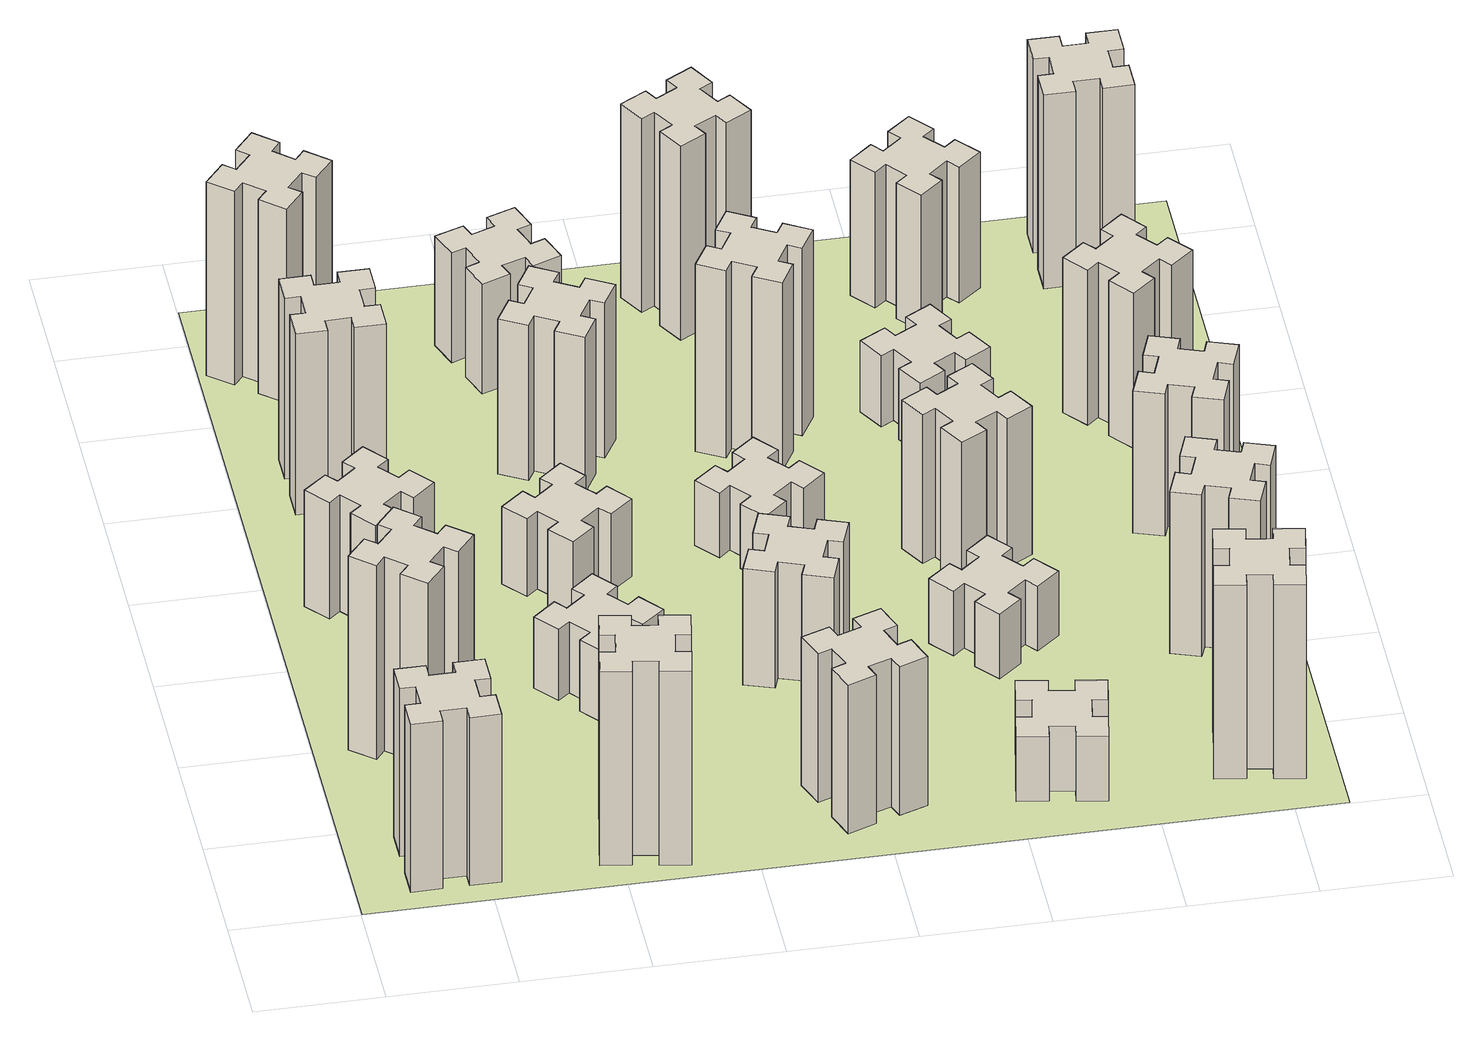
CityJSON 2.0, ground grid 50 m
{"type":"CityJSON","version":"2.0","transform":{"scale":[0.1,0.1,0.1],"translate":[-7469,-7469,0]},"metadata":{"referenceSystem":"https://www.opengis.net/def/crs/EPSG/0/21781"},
"CityObjects":{
"building1":{"type":"Building","attributes":{"class":"1000","function":"1000","usage":"1000","yearOfConstruction":2016,"roofType":"1000","measuredHeight":78,"storeysAboveGround":30,"storeysBelowGround":0},"geometry":[{"type":"Solid","lod":"1","boundaries":[[[[0,1,2,3,4,5,6,7,8,9,10,11,12,13,14,15,16,17,18,19]],[[17,16,20,21]],[[16,15,22,20]],[[15,14,23,22]],[[14,13,24,23]],[[13,12,25,24]],[[12,11,26,25]],[[11,10,27,26]],[[10,9,28,27]],[[9,8,29,28]],[[8,7,30,29]],[[7,6,31,30]],[[6,5,32,31]],[[5,4,33,32]],[[4,3,34,33]],[[3,2,35,34]],[[2,1,36,35]],[[1,0,37,36]],[[0,19,38,37]],[[19,18,39,38]],[[18,17,21,39]],[[24,25,26,27,28,29,30,31,32,33,34,35,36,37,38,39,21,20,22,23]]]]}]},
"building2":{"type":"Building","attributes":{"class":"1000","function":"1000","usage":"1000","yearOfConstruction":2016,"roofType":"1000","measuredHeight":90,"storeysAboveGround":30,"storeysBelowGround":0},"geometry":[{"type":"Solid","lod":"1","boundaries":[[[[40,41,42,43,44,45,46,47,48,49,50,51,52,53,54,55,56,57,58,59]],[[57,56,60,61]],[[56,55,62,60]],[[55,54,63,62]],[[54,53,64,63]],[[53,52,65,64]],[[52,51,66,65]],[[51,50,67,66]],[[50,49,68,67]],[[49,48,69,68]],[[48,47,70,69]],[[47,46,71,70]],[[46,45,72,71]],[[45,44,73,72]],[[44,43,74,73]],[[43,42,75,74]],[[42,41,76,75]],[[41,40,77,76]],[[40,59,78,77]],[[59,58,79,78]],[[58,57,61,79]],[[64,65,66,67,68,69,70,71,72,73,74,75,76,77,78,79,61,60,62,63]]]]}]},
"building3":{"type":"Building","attributes":{"class":"1000","function":"1000","usage":"1000","yearOfConstruction":2016,"roofType":"1000","measuredHeight":54,"storeysAboveGround":30,"storeysBelowGround":0},"geometry":[{"type":"Solid","lod":"1","boundaries":[[[[80,81,82,83,84,85,86,87,88,89,90,91,92,93,94,95,96,97,98,99]],[[97,96,100,101]],[[96,95,102,100]],[[95,94,103,102]],[[94,93,104,103]],[[93,92,105,104]],[[92,91,106,105]],[[91,90,107,106]],[[90,89,108,107]],[[89,88,109,108]],[[88,87,110,109]],[[87,86,111,110]],[[86,85,112,111]],[[85,84,113,112]],[[84,83,114,113]],[[83,82,115,114]],[[82,81,116,115]],[[81,80,117,116]],[[80,99,118,117]],[[99,98,119,118]],[[98,97,101,119]],[[104,105,106,107,108,109,110,111,112,113,114,115,116,117,118,119,101,100,102,103]]]]}]},
"building4":{"type":"Building","attributes":{"class":"1000","function":"1000","usage":"1000","yearOfConstruction":2016,"roofType":"1000","measuredHeight":84,"storeysAboveGround":30,"storeysBelowGround":0},"geometry":[{"type":"Solid","lod":"1","boundaries":[[[[120,121,122,123,124,125,126,127,128,129,130,131,132,133,134,135,136,137,138,139]],[[137,136,140,141]],[[136,135,142,140]],[[135,134,143,142]],[[134,133,144,143]],[[133,132,145,144]],[[132,131,146,145]],[[131,130,147,146]],[[130,129,148,147]],[[129,128,149,148]],[[128,127,150,149]],[[127,126,151,150]],[[126,125,152,151]],[[125,124,153,152]],[[124,123,154,153]],[[123,122,155,154]],[[122,121,156,155]],[[121,120,157,156]],[[120,139,158,157]],[[139,138,159,158]],[[138,137,141,159]],[[144,145,146,147,148,149,150,151,152,153,154,155,156,157,158,159,141,140,142,143]]]]}]},
"building5":{"type":"Building","attributes":{"class":"1000","function":"1000","usage":"1000","yearOfConstruction":2016,"roofType":"1000","measuredHeight":90,"storeysAboveGround":30,"storeysBelowGround":0},"geometry":[{"type":"Solid","lod":"1","boundaries":[[[[160,161,162,163,164,165,166,167,168,169,170,171,172,173,174,175,176,177,178,179]],[[177,176,180,181]],[[176,175,182,180]],[[175,174,183,182]],[[174,173,184,183]],[[173,172,185,184]],[[172,171,186,185]],[[171,170,187,186]],[[170,169,188,187]],[[169,168,189,188]],[[168,167,190,189]],[[167,166,191,190]],[[166,165,192,191]],[[165,164,193,192]],[[164,163,194,193]],[[163,162,195,194]],[[162,161,196,195]],[[161,160,197,196]],[[160,179,198,197]],[[179,178,199,198]],[[178,177,181,199]],[[184,185,186,187,188,189,190,191,192,193,194,195,196,197,198,199,181,180,182,183]]]]}]},
"building6":{"type":"Building","attributes":{"class":"1000","function":"1000","usage":"1000","yearOfConstruction":2016,"roofType":"1000","measuredHeight":90,"storeysAboveGround":30,"storeysBelowGround":0},"geometry":[{"type":"Solid","lod":"1","boundaries":[[[[200,201,202,203,204,205,206,207,208,209,210,211,212,213,214,215,216,217,218,219]],[[217,216,220,221]],[[216,215,222,220]],[[215,214,223,222]],[[214,213,224,223]],[[213,212,225,224]],[[212,211,226,225]],[[211,210,227,226]],[[210,209,228,227]],[[209,208,229,228]],[[208,207,230,229]],[[207,206,231,230]],[[206,205,232,231]],[[205,204,233,232]],[[204,203,234,233]],[[203,202,235,234]],[[202,201,236,235]],[[201,200,237,236]],[[200,219,238,237]],[[219,218,239,238]],[[218,217,221,239]],[[224,225,226,227,228,229,230,231,232,233,234,235,236,237,238,239,221,220,222,223]]]]}]},
"building7":{"type":"Building","attributes":{"class":"1000","function":"1000","usage":"1000","yearOfConstruction":2016,"roofType":"1000","measuredHeight":33,"storeysAboveGround":30,"storeysBelowGround":0},"geometry":[{"type":"Solid","lod":"1","boundaries":[[[[240,241,242,243,244,245,246,247,248,249,250,251,252,253,254,255,256,257,258,259]],[[257,256,260,261]],[[256,255,262,260]],[[255,254,263,262]],[[254,253,264,263]],[[253,252,265,264]],[[252,251,266,265]],[[251,250,267,266]],[[250,249,268,267]],[[249,248,269,268]],[[248,247,270,269]],[[247,246,271,270]],[[246,245,272,271]],[[245,244,273,272]],[[244,243,274,273]],[[243,242,275,274]],[[242,241,276,275]],[[241,240,277,276]],[[240,259,278,277]],[[259,258,279,278]],[[258,257,261,279]],[[264,265,266,267,268,269,270,271,272,273,274,275,276,277,278,279,261,260,262,263]]]]}]},
"building8":{"type":"Building","attributes":{"class":"1000","function":"1000","usage":"1000","yearOfConstruction":2016,"roofType":"1000","measuredHeight":36,"storeysAboveGround":30,"storeysBelowGround":0},"geometry":[{"type":"Solid","lod":"1","boundaries":[[[[280,281,282,283,284,285,286,287,288,289,290,291,292,293,294,295,296,297,298,299]],[[297,296,300,301]],[[296,295,302,300]],[[295,294,303,302]],[[294,293,304,303]],[[293,292,305,304]],[[292,291,306,305]],[[291,290,307,306]],[[290,289,308,307]],[[289,288,309,308]],[[288,287,310,309]],[[287,286,311,310]],[[286,285,312,311]],[[285,284,313,312]],[[284,283,314,313]],[[283,282,315,314]],[[282,281,316,315]],[[281,280,317,316]],[[280,299,318,317]],[[299,298,319,318]],[[298,297,301,319]],[[304,305,306,307,308,309,310,311,312,313,314,315,316,317,318,319,301,300,302,303]]]]}]},
"building9":{"type":"Building","attributes":{"class":"1000","function":"1000","usage":"1000","yearOfConstruction":2016,"roofType":"1000","measuredHeight":72,"storeysAboveGround":30,"storeysBelowGround":0},"geometry":[{"type":"Solid","lod":"1","boundaries":[[[[320,321,322,323,324,325,326,327,328,329,330,331,332,333,334,335,336,337,338,339]],[[337,336,340,341]],[[336,335,342,340]],[[335,334,343,342]],[[334,333,344,343]],[[333,332,345,344]],[[332,331,346,345]],[[331,330,347,346]],[[330,329,348,347]],[[329,328,349,348]],[[328,327,350,349]],[[327,326,351,350]],[[326,325,352,351]],[[325,324,353,352]],[[324,323,354,353]],[[323,322,355,354]],[[322,321,356,355]],[[321,320,357,356]],[[320,339,358,357]],[[339,338,359,358]],[[338,337,341,359]],[[344,345,346,347,348,349,350,351,352,353,354,355,356,357,358,359,341,340,342,343]]]]}]},
"building10":{"type":"Building","attributes":{"class":"1000","function":"1000","usage":"1000","yearOfConstruction":2016,"roofType":"1000","measuredHeight":69,"storeysAboveGround":30,"storeysBelowGround":0},"geometry":[{"type":"Solid","lod":"1","boundaries":[[[[360,361,362,363,364,365,366,367,368,369,370,371,372,373,374,375,376,377,378,379]],[[377,376,380,381]],[[376,375,382,380]],[[375,374,383,382]],[[374,373,384,383]],[[373,372,385,384]],[[372,371,386,385]],[[371,370,387,386]],[[370,369,388,387]],[[369,368,389,388]],[[368,367,390,389]],[[367,366,391,390]],[[366,365,392,391]],[[365,364,393,392]],[[364,363,394,393]],[[363,362,395,394]],[[362,361,396,395]],[[361,360,397,396]],[[360,379,398,397]],[[379,378,399,398]],[[378,377,381,399]],[[384,385,386,387,388,389,390,391,392,393,394,395,396,397,398,399,381,380,382,383]]]]}]},
"building11":{"type":"Building","attributes":{"class":"1000","function":"1000","usage":"1000","yearOfConstruction":2016,"roofType":"1000","measuredHeight":51,"storeysAboveGround":30,"storeysBelowGround":0},"geometry":[{"type":"Solid","lod":"1","boundaries":[[[[400,401,402,403,404,405,406,407,408,409,410,411,412,413,414,415,416,417,418,419]],[[417,416,420,421]],[[416,415,422,420]],[[415,414,423,422]],[[414,413,424,423]],[[413,412,425,424]],[[412,411,426,425]],[[411,410,427,426]],[[410,409,428,427]],[[409,408,429,428]],[[408,407,430,429]],[[407,406,431,430]],[[406,405,432,431]],[[405,404,433,432]],[[404,403,434,433]],[[403,402,435,434]],[[402,401,436,435]],[[401,400,437,436]],[[400,419,438,437]],[[419,418,439,438]],[[418,417,421,439]],[[424,425,426,427,428,429,430,431,432,433,434,435,436,437,438,439,421,420,422,423]]]]}]},
"building12":{"type":"Building","attributes":{"class":"1000","function":"1000","usage":"1000","yearOfConstruction":2016,"roofType":"1000","measuredHeight":54,"storeysAboveGround":30,"storeysBelowGround":0},"geometry":[{"type":"Solid","lod":"1","boundaries":[[[[440,441,442,443,444,445,446,447,448,449,450,451,452,453,454,455,456,457,458,459]],[[457,456,460,461]],[[456,455,462,460]],[[455,454,463,462]],[[454,453,464,463]],[[453,452,465,464]],[[452,451,466,465]],[[451,450,467,466]],[[450,449,468,467]],[[449,448,469,468]],[[448,447,470,469]],[[447,446,471,470]],[[446,445,472,471]],[[445,444,473,472]],[[444,443,474,473]],[[443,442,475,474]],[[442,441,476,475]],[[441,440,477,476]],[[440,459,478,477]],[[459,458,479,478]],[[458,457,461,479]],[[464,465,466,467,468,469,470,471,472,473,474,475,476,477,478,479,461,460,462,463]]]]}]},
"building13":{"type":"Building","attributes":{"class":"1000","function":"1000","usage":"1000","yearOfConstruction":2016,"roofType":"1000","measuredHeight":30,"storeysAboveGround":30,"storeysBelowGround":0},"geometry":[{"type":"Solid","lod":"1","boundaries":[[[[480,481,482,483,484,485,486,487,488,489,490,491,492,493,494,495,496,497,498,499]],[[497,496,500,501]],[[496,495,502,500]],[[495,494,503,502]],[[494,493,504,503]],[[493,492,505,504]],[[492,491,506,505]],[[491,490,507,506]],[[490,489,508,507]],[[489,488,509,508]],[[488,487,510,509]],[[487,486,511,510]],[[486,485,512,511]],[[485,484,513,512]],[[484,483,514,513]],[[483,482,515,514]],[[482,481,516,515]],[[481,480,517,516]],[[480,499,518,517]],[[499,498,519,518]],[[498,497,501,519]],[[504,505,506,507,508,509,510,511,512,513,514,515,516,517,518,519,501,500,502,503]]]]}]},
"building14":{"type":"Building","attributes":{"class":"1000","function":"1000","usage":"1000","yearOfConstruction":2016,"roofType":"1000","measuredHeight":87,"storeysAboveGround":30,"storeysBelowGround":0},"geometry":[{"type":"Solid","lod":"1","boundaries":[[[[520,521,522,523,524,525,526,527,528,529,530,531,532,533,534,535,536,537,538,539]],[[537,536,540,541]],[[536,535,542,540]],[[535,534,543,542]],[[534,533,544,543]],[[533,532,545,544]],[[532,531,546,545]],[[531,530,547,546]],[[530,529,548,547]],[[529,528,549,548]],[[528,527,550,549]],[[527,526,551,550]],[[526,525,552,551]],[[525,524,553,552]],[[524,523,554,553]],[[523,522,555,554]],[[522,521,556,555]],[[521,520,557,556]],[[520,539,558,557]],[[539,538,559,558]],[[538,537,541,559]],[[544,545,546,547,548,549,550,551,552,553,554,555,556,557,558,559,541,540,542,543]]]]}]},
"building15":{"type":"Building","attributes":{"class":"1000","function":"1000","usage":"1000","yearOfConstruction":2016,"roofType":"1000","measuredHeight":30,"storeysAboveGround":30,"storeysBelowGround":0},"geometry":[{"type":"Solid","lod":"1","boundaries":[[[[560,561,562,563,564,565,566,567,568,569,570,571,572,573,574,575,576,577,578,579]],[[577,576,580,581]],[[576,575,582,580]],[[575,574,583,582]],[[574,573,584,583]],[[573,572,585,584]],[[572,571,586,585]],[[571,570,587,586]],[[570,569,588,587]],[[569,568,589,588]],[[568,567,590,589]],[[567,566,591,590]],[[566,565,592,591]],[[565,564,593,592]],[[564,563,594,593]],[[563,562,595,594]],[[562,561,596,595]],[[561,560,597,596]],[[560,579,598,597]],[[579,578,599,598]],[[578,577,581,599]],[[584,585,586,587,588,589,590,591,592,593,594,595,596,597,598,599,581,580,582,583]]]]}]},
"building16":{"type":"Building","attributes":{"class":"1000","function":"1000","usage":"1000","yearOfConstruction":2016,"roofType":"1000","measuredHeight":90,"storeysAboveGround":30,"storeysBelowGround":0},"geometry":[{"type":"Solid","lod":"1","boundaries":[[[[600,601,602,603,604,605,606,607,608,609,610,611,612,613,614,615,616,617,618,619]],[[617,616,620,621]],[[616,615,622,620]],[[615,614,623,622]],[[614,613,624,623]],[[613,612,625,624]],[[612,611,626,625]],[[611,610,627,626]],[[610,609,628,627]],[[609,608,629,628]],[[608,607,630,629]],[[607,606,631,630]],[[606,605,632,631]],[[605,604,633,632]],[[604,603,634,633]],[[603,602,635,634]],[[602,601,636,635]],[[601,600,637,636]],[[600,619,638,637]],[[619,618,639,638]],[[618,617,621,639]],[[624,625,626,627,628,629,630,631,632,633,634,635,636,637,638,639,621,620,622,623]]]]}]},
"building17":{"type":"Building","attributes":{"class":"1000","function":"1000","usage":"1000","yearOfConstruction":2016,"roofType":"1000","measuredHeight":30,"storeysAboveGround":30,"storeysBelowGround":0},"geometry":[{"type":"Solid","lod":"1","boundaries":[[[[640,641,642,643,644,645,646,647,648,649,650,651,652,653,654,655,656,657,658,659]],[[657,656,660,661]],[[656,655,662,660]],[[655,654,663,662]],[[654,653,664,663]],[[653,652,665,664]],[[652,651,666,665]],[[651,650,667,666]],[[650,649,668,667]],[[649,648,669,668]],[[648,647,670,669]],[[647,646,671,670]],[[646,645,672,671]],[[645,644,673,672]],[[644,643,674,673]],[[643,642,675,674]],[[642,641,676,675]],[[641,640,677,676]],[[640,659,678,677]],[[659,658,679,678]],[[658,657,661,679]],[[664,665,666,667,668,669,670,671,672,673,674,675,676,677,678,679,661,660,662,663]]]]}]},
"building18":{"type":"Building","attributes":{"class":"1000","function":"1000","usage":"1000","yearOfConstruction":2016,"roofType":"1000","measuredHeight":69,"storeysAboveGround":30,"storeysBelowGround":0},"geometry":[{"type":"Solid","lod":"1","boundaries":[[[[680,681,682,683,684,685,686,687,688,689,690,691,692,693,694,695,696,697,698,699]],[[697,696,700,701]],[[696,695,702,700]],[[695,694,703,702]],[[694,693,704,703]],[[693,692,705,704]],[[692,691,706,705]],[[691,690,707,706]],[[690,689,708,707]],[[689,688,709,708]],[[688,687,710,709]],[[687,686,711,710]],[[686,685,712,711]],[[685,684,713,712]],[[684,683,714,713]],[[683,682,715,714]],[[682,681,716,715]],[[681,680,717,716]],[[680,699,718,717]],[[699,698,719,718]],[[698,697,701,719]],[[704,705,706,707,708,709,710,711,712,713,714,715,716,717,718,719,701,700,702,703]]]]}]},
"building19":{"type":"Building","attributes":{"class":"1000","function":"1000","usage":"1000","yearOfConstruction":2016,"roofType":"1000","measuredHeight":33,"storeysAboveGround":30,"storeysBelowGround":0},"geometry":[{"type":"Solid","lod":"1","boundaries":[[[[720,721,722,723,724,725,726,727,728,729,730,731,732,733,734,735,736,737,738,739]],[[737,736,740,741]],[[736,735,742,740]],[[735,734,743,742]],[[734,733,744,743]],[[733,732,745,744]],[[732,731,746,745]],[[731,730,747,746]],[[730,729,748,747]],[[729,728,749,748]],[[728,727,750,749]],[[727,726,751,750]],[[726,725,752,751]],[[725,724,753,752]],[[724,723,754,753]],[[723,722,755,754]],[[722,721,756,755]],[[721,720,757,756]],[[720,739,758,757]],[[739,738,759,758]],[[738,737,741,759]],[[744,745,746,747,748,749,750,751,752,753,754,755,756,757,758,759,741,740,742,743]]]]}]},
"building20":{"type":"Building","attributes":{"class":"1000","function":"1000","usage":"1000","yearOfConstruction":2016,"roofType":"1000","measuredHeight":90,"storeysAboveGround":30,"storeysBelowGround":0},"geometry":[{"type":"Solid","lod":"1","boundaries":[[[[760,761,762,763,764,765,766,767,768,769,770,771,772,773,774,775,776,777,778,779]],[[777,776,780,781]],[[776,775,782,780]],[[775,774,783,782]],[[774,773,784,783]],[[773,772,785,784]],[[772,771,786,785]],[[771,770,787,786]],[[770,769,788,787]],[[769,768,789,788]],[[768,767,790,789]],[[767,766,791,790]],[[766,765,792,791]],[[765,764,793,792]],[[764,763,794,793]],[[763,762,795,794]],[[762,761,796,795]],[[761,760,797,796]],[[760,779,798,797]],[[779,778,799,798]],[[778,777,781,799]],[[784,785,786,787,788,789,790,791,792,793,794,795,796,797,798,799,781,780,782,783]]]]}]},
"building21":{"type":"Building","attributes":{"class":"1000","function":"1000","usage":"1000","yearOfConstruction":2016,"roofType":"1000","measuredHeight":63,"storeysAboveGround":30,"storeysBelowGround":0},"geometry":[{"type":"Solid","lod":"1","boundaries":[[[[800,801,802,803,804,805,806,807,808,809,810,811,812,813,814,815,816,817,818,819]],[[817,816,820,821]],[[816,815,822,820]],[[815,814,823,822]],[[814,813,824,823]],[[813,812,825,824]],[[812,811,826,825]],[[811,810,827,826]],[[810,809,828,827]],[[809,808,829,828]],[[808,807,830,829]],[[807,806,831,830]],[[806,805,832,831]],[[805,804,833,832]],[[804,803,834,833]],[[803,802,835,834]],[[802,801,836,835]],[[801,800,837,836]],[[800,819,838,837]],[[819,818,839,838]],[[818,817,821,839]],[[824,825,826,827,828,829,830,831,832,833,834,835,836,837,838,839,821,820,822,823]]]]}]},
"building22":{"type":"Building","attributes":{"class":"1000","function":"1000","usage":"1000","yearOfConstruction":2016,"roofType":"1000","measuredHeight":75,"storeysAboveGround":30,"storeysBelowGround":0},"geometry":[{"type":"Solid","lod":"1","boundaries":[[[[840,841,842,843,844,845,846,847,848,849,850,851,852,853,854,855,856,857,858,859]],[[857,856,860,861]],[[856,855,862,860]],[[855,854,863,862]],[[854,853,864,863]],[[853,852,865,864]],[[852,851,866,865]],[[851,850,867,866]],[[850,849,868,867]],[[849,848,869,868]],[[848,847,870,869]],[[847,846,871,870]],[[846,845,872,871]],[[845,844,873,872]],[[844,843,874,873]],[[843,842,875,874]],[[842,841,876,875]],[[841,840,877,876]],[[840,859,878,877]],[[859,858,879,878]],[[858,857,861,879]],[[864,865,866,867,868,869,870,871,872,873,874,875,876,877,878,879,861,860,862,863]]]]}]},
"building23":{"type":"Building","attributes":{"class":"1000","function":"1000","usage":"1000","yearOfConstruction":2016,"roofType":"1000","measuredHeight":66,"storeysAboveGround":30,"storeysBelowGround":0},"geometry":[{"type":"Solid","lod":"1","boundaries":[[[[880,881,882,883,884,885,886,887,888,889,890,891,892,893,894,895,896,897,898,899]],[[897,896,900,901]],[[896,895,902,900]],[[895,894,903,902]],[[894,893,904,903]],[[893,892,905,904]],[[892,891,906,905]],[[891,890,907,906]],[[890,889,908,907]],[[889,888,909,908]],[[888,887,910,909]],[[887,886,911,910]],[[886,885,912,911]],[[885,884,913,912]],[[884,883,914,913]],[[883,882,915,914]],[[882,881,916,915]],[[881,880,917,916]],[[880,899,918,917]],[[899,898,919,918]],[[898,897,901,919]],[[904,905,906,907,908,909,910,911,912,913,914,915,916,917,918,919,901,900,902,903]]]]}]},
"building24":{"type":"Building","attributes":{"class":"1000","function":"1000","usage":"1000","yearOfConstruction":2016,"roofType":"1000","measuredHeight":72,"storeysAboveGround":30,"storeysBelowGround":0},"geometry":[{"type":"Solid","lod":"1","boundaries":[[[[920,921,922,923,924,925,926,927,928,929,930,931,932,933,934,935,936,937,938,939]],[[937,936,940,941]],[[936,935,942,940]],[[935,934,943,942]],[[934,933,944,943]],[[933,932,945,944]],[[932,931,946,945]],[[931,930,947,946]],[[930,929,948,947]],[[929,928,949,948]],[[928,927,950,949]],[[927,926,951,950]],[[926,925,952,951]],[[925,924,953,952]],[[924,923,954,953]],[[923,922,955,954]],[[922,921,956,955]],[[921,920,957,956]],[[920,939,958,957]],[[939,938,959,958]],[[938,937,941,959]],[[944,945,946,947,948,949,950,951,952,953,954,955,956,957,958,959,941,940,942,943]]]]}]},
"building25":{"type":"Building","attributes":{"class":"1000","function":"1000","usage":"1000","yearOfConstruction":2016,"roofType":"1000","measuredHeight":90,"storeysAboveGround":30,"storeysBelowGround":0},"geometry":[{"type":"Solid","lod":"1","boundaries":[[[[960,961,962,963,964,965,966,967,968,969,970,971,972,973,974,975,976,977,978,979]],[[977,976,980,981]],[[976,975,982,980]],[[975,974,983,982]],[[974,973,984,983]],[[973,972,985,984]],[[972,971,986,985]],[[971,970,987,986]],[[970,969,988,987]],[[969,968,989,988]],[[968,967,990,989]],[[967,966,991,990]],[[966,965,992,991]],[[965,964,993,992]],[[964,963,994,993]],[[963,962,995,994]],[[962,961,996,995]],[[961,960,997,996]],[[960,979,998,997]],[[979,978,999,998]],[[978,977,981,999]],[[984,985,986,987,988,989,990,991,992,993,994,995,996,997,998,999,981,980,982,983]]]]}]},
"landuse1":{"type":"LandUse","attributes":{"name":"plot1","function":"1010"},"geometry":[{"type":"MultiSurface","lod":"1","boundaries":[[[1000,1001,1002,1003]]]}]}
},
"vertices":[
[265,325,0],[265,225,0],[205,225,0],[205,105,0],[325,105,0],[325,165,0],[425,165,0],[425,105,0],[545,105,0],[545,225,0],[485,225,0],[485,325,0],[545,325,0],[545,445,0],[425,445,0],[425,385,0],[325,385,0],[325,445,0],[205,445,0],[205,325,0],[325,385,780],[325,445,780],[425,385,780],[425,445,780],[545,445,780],[545,325,780],[485,325,780],[485,225,780],[545,225,780],[545,105,780],[425,105,780],[425,165,780],[325,165,780],[325,105,780],[205,105,780],[205,225,780],[265,225,780],[265,325,780],[205,325,780],[205,445,780],
[484,1067,0],[408,1132,0],[446,1178,0],[354,1255,0],[277,1163,0],[323,1124,0],[259,1048,0],[213,1086,0],[136,994,0],[228,917,0],[266,963,0],[343,899,0],[304,853,0],[396,776,0],[473,868,0],[427,906,0],[492,983,0],[538,944,0],[615,1036,0],[523,1113,0],[492,983,900],[538,944,900],[427,906,900],[473,868,900],[396,776,900],[304,853,900],[343,899,900],[266,963,900],[228,917,900],[136,994,900],[213,1086,900],[259,1048,900],[323,1124,900],[277,1163,900],[354,1255,900],[446,1178,900],[408,1132,900],[484,1067,900],[523,1113,900],[615,1036,900],
[408,1739,0],[484,1803,0],[523,1757,0],[615,1834,0],[538,1926,0],[492,1888,0],[427,1964,0],[473,2003,0],[396,2095,0],[304,2018,0],[343,1972,0],[266,1907,0],[228,1953,0],[136,1876,0],[213,1784,0],[259,1823,0],[323,1746,0],[277,1708,0],[354,1616,0],[446,1693,0],[323,1746,540],[277,1708,540],[259,1823,540],[213,1784,540],[136,1876,540],[228,1953,540],[266,1907,540],[343,1972,540],[304,2018,540],[396,2095,540],[473,2003,540],[427,1964,540],[492,1888,540],[538,1926,540],[615,1834,540],[523,1757,540],[484,1803,540],[408,1739,540],[446,1693,540],[354,1616,540],
[485,2545,0],[485,2645,0],[545,2645,0],[545,2765,0],[425,2765,0],[425,2705,0],[325,2705,0],[325,2765,0],[205,2765,0],[205,2645,0],[265,2645,0],[265,2545,0],[205,2545,0],[205,2425,0],[325,2425,0],[325,2485,0],[425,2485,0],[425,2425,0],[545,2425,0],[545,2545,0],[425,2485,840],[425,2425,840],[325,2485,840],[325,2425,840],[205,2425,840],[205,2545,840],[265,2545,840],[265,2645,840],[205,2645,840],[205,2765,840],[325,2765,840],[325,2705,840],[425,2705,840],[425,2765,840],[545,2765,840],[545,2645,840],[485,2645,840],[485,2545,840],[545,2545,840],[545,2425,840],
[1016,344,0],[998,245,0],[939,256,0],[918,137,0],[1037,117,0],[1047,176,0],[1145,158,0],[1135,99,0],[1253,78,0],[1274,197,0],[1215,207,0],[1232,305,0],[1291,295,0],[1312,413,0],[1194,434,0],[1184,375,0],[1085,392,0],[1096,451,0],[977,472,0],[957,354,0],[1085,392,900],[1096,451,900],[1184,375,900],[1194,434,900],[1312,413,900],[1291,295,900],[1232,305,900],[1215,207,900],[1274,197,900],[1253,78,900],[1135,99,900],[1145,158,900],[1047,176,900],[1037,117,900],[918,137,900],[939,256,900],[998,245,900],[1016,344,900],[957,354,900],[977,472,900],
[384,3387,0],[308,3452,0],[346,3498,0],[254,3575,0],[177,3483,0],[223,3444,0],[159,3368,0],[113,3406,0],[36,3314,0],[128,3237,0],[166,3283,0],[243,3219,0],[204,3173,0],[296,3096,0],[373,3188,0],[327,3226,0],[392,3303,0],[438,3264,0],[515,3356,0],[423,3433,0],[392,3303,900],[438,3264,900],[327,3226,900],[373,3188,900],[296,3096,900],[204,3173,900],[243,3219,900],[166,3283,900],[128,3237,900],[36,3314,900],[113,3406,900],[159,3368,900],[223,3444,900],[177,3483,900],[254,3575,900],[346,3498,900],[308,3452,900],[384,3387,900],[423,3433,900],[515,3356,900],
[1083,1332,0],[1006,1267,0],[968,1313,0],[876,1236,0],[953,1144,0],[999,1183,0],[1063,1106,0],[1017,1068,0],[1094,976,0],[1186,1053,0],[1148,1099,0],[1224,1163,0],[1263,1117,0],[1355,1194,0],[1278,1286,0],[1232,1248,0],[1167,1324,0],[1213,1363,0],[1136,1455,0],[1044,1378,0],[1167,1324,330],[1213,1363,330],[1232,1248,330],[1278,1286,330],[1355,1194,330],[1263,1117,330],[1224,1163,330],[1148,1099,330],[1186,1053,330],[1094,976,330],[1017,1068,330],[1063,1106,330],[999,1183,330],[953,1144,330],[876,1236,330],[968,1313,330],[1006,1267,330],[1083,1332,330],[1044,1378,330],[1136,1455,330],
[1083,1972,0],[1006,1907,0],[968,1953,0],[876,1876,0],[953,1784,0],[999,1823,0],[1063,1746,0],[1017,1708,0],[1094,1616,0],[1186,1693,0],[1148,1739,0],[1224,1803,0],[1263,1757,0],[1355,1834,0],[1278,1926,0],[1232,1888,0],[1167,1964,0],[1213,2003,0],[1136,2095,0],[1044,2018,0],[1167,1964,360],[1213,2003,360],[1232,1888,360],[1278,1926,360],[1355,1834,360],[1263,1757,360],[1224,1803,360],[1148,1739,360],[1186,1693,360],[1094,1616,360],[1017,1708,360],[1063,1746,360],[999,1823,360],[953,1784,360],[876,1876,360],[968,1953,360],[1006,1907,360],[1083,1972,360],[1044,2018,360],[1136,2095,360],
[1314,2666,0],[1227,2716,0],[1257,2768,0],[1153,2828,0],[1093,2724,0],[1145,2694,0],[1095,2607,0],[1043,2637,0],[983,2533,0],[1087,2473,0],[1117,2525,0],[1204,2475,0],[1174,2423,0],[1278,2363,0],[1338,2467,0],[1286,2497,0],[1336,2584,0],[1388,2554,0],[1448,2658,0],[1344,2718,0],[1336,2584,720],[1388,2554,720],[1286,2497,720],[1338,2467,720],[1278,2363,720],[1174,2423,720],[1204,2475,720],[1117,2525,720],[1087,2473,720],[983,2533,720],[1043,2637,720],[1095,2607,720],[1145,2694,720],[1093,2724,720],[1153,2828,720],[1257,2768,720],[1227,2716,720],[1314,2666,720],[1344,2718,720],[1448,2658,720],
[1835,385,0],[1869,291,0],[1813,270,0],[1854,157,0],[1967,199,0],[1946,255,0],[2040,289,0],[2060,233,0],[2173,274,0],[2132,387,0],[2076,366,0],[2042,460,0],[2098,480,0],[2057,593,0],[1944,552,0],[1965,496,0],[1871,462,0],[1850,518,0],[1737,477,0],[1779,364,0],[1871,462,690],[1850,518,690],[1965,496,690],[1944,552,690],[2057,593,690],[2098,480,690],[2042,460,690],[2076,366,690],[2132,387,690],[2173,274,690],[2060,233,690],[2040,289,690],[1946,255,690],[1967,199,690],[1854,157,690],[1813,270,690],[1869,291,690],[1835,385,690],[1779,364,690],[1737,477,690],
[1125,3356,0],[1031,3322,0],[1010,3378,0],[897,3337,0],[939,3224,0],[995,3245,0],[1029,3151,0],[973,3130,0],[1014,3017,0],[1127,3059,0],[1106,3115,0],[1200,3149,0],[1220,3093,0],[1333,3134,0],[1292,3247,0],[1236,3226,0],[1202,3320,0],[1258,3340,0],[1217,3453,0],[1104,3412,0],[1202,3320,510],[1258,3340,510],[1236,3226,510],[1292,3247,510],[1333,3134,510],[1220,3093,510],[1200,3149,510],[1106,3115,510],[1127,3059,510],[1014,3017,510],[973,3130,510],[1029,3151,510],[995,3245,510],[939,3224,510],[897,3337,510],[1010,3378,510],[1031,3322,510],[1125,3356,510],[1104,3412,510],[1217,3453,510],
[1769,1300,0],[1735,1206,0],[1679,1227,0],[1637,1114,0],[1750,1073,0],[1771,1129,0],[1865,1095,0],[1844,1039,0],[1957,997,0],[1998,1110,0],[1942,1131,0],[1976,1225,0],[2032,1204,0],[2073,1317,0],[1960,1358,0],[1940,1302,0],[1846,1336,0],[1867,1392,0],[1754,1433,0],[1713,1320,0],[1846,1336,540],[1867,1392,540],[1940,1302,540],[1960,1358,540],[2073,1317,540],[2032,1204,540],[1976,1225,540],[1942,1131,540],[1998,1110,540],[1957,997,540],[1844,1039,540],[1865,1095,540],[1771,1129,540],[1750,1073,540],[1637,1114,540],[1679,1227,540],[1735,1206,540],[1769,1300,540],[1713,1320,540],[1754,1433,540],
[1972,1988,0],[1907,2064,0],[1953,2103,0],[1876,2195,0],[1784,2118,0],[1823,2072,0],[1746,2007,0],[1708,2053,0],[1616,1976,0],[1693,1884,0],[1739,1923,0],[1803,1846,0],[1757,1808,0],[1834,1716,0],[1926,1793,0],[1888,1839,0],[1964,1903,0],[2003,1857,0],[2095,1934,0],[2018,2026,0],[1964,1903,300],[2003,1857,300],[1888,1839,300],[1926,1793,300],[1834,1716,300],[1757,1808,300],[1803,1846,300],[1739,1923,300],[1693,1884,300],[1616,1976,300],[1708,2053,300],[1746,2007,300],[1823,2072,300],[1784,2118,300],[1876,2195,300],[1953,2103,300],[1907,2064,300],[1972,1988,300],[2018,2026,300],[2095,1934,300],
[2026,2497,0],[2076,2584,0],[2128,2554,0],[2188,2658,0],[2084,2718,0],[2054,2666,0],[1967,2716,0],[1997,2768,0],[1893,2828,0],[1833,2724,0],[1885,2694,0],[1835,2607,0],[1783,2637,0],[1723,2533,0],[1827,2473,0],[1857,2525,0],[1944,2475,0],[1914,2423,0],[2018,2363,0],[2078,2467,0],[1944,2475,870],[1914,2423,870],[1857,2525,870],[1827,2473,870],[1723,2533,870],[1783,2637,870],[1835,2607,870],[1885,2694,870],[1833,2724,870],[1893,2828,870],[1997,2768,870],[1967,2716,870],[2054,2666,870],[2084,2718,870],[2188,2658,870],[2128,2554,870],[2076,2584,870],[2026,2497,870],[2078,2467,870],[2018,2363,870],
[2596,444,0],[2578,345,0],[2519,356,0],[2498,237,0],[2617,217,0],[2627,276,0],[2725,258,0],[2715,199,0],[2833,178,0],[2854,297,0],[2795,307,0],[2812,405,0],[2871,395,0],[2892,513,0],[2774,534,0],[2764,475,0],[2665,492,0],[2676,551,0],[2557,572,0],[2537,454,0],[2665,492,300],[2676,551,300],[2764,475,300],[2774,534,300],[2892,513,300],[2871,395,300],[2812,405,300],[2795,307,300],[2854,297,300],[2833,178,300],[2715,199,300],[2725,258,300],[2627,276,300],[2617,217,300],[2498,237,300],[2519,356,300],[2578,345,300],[2596,444,300],[2537,454,300],[2557,572,300],
[1844,3556,0],[1757,3506,0],[1727,3558,0],[1623,3498,0],[1683,3394,0],[1735,3424,0],[1785,3337,0],[1733,3307,0],[1793,3203,0],[1897,3263,0],[1867,3315,0],[1954,3365,0],[1984,3313,0],[2088,3373,0],[2028,3477,0],[1976,3447,0],[1926,3534,0],[1978,3564,0],[1918,3668,0],[1814,3608,0],[1926,3534,900],[1978,3564,900],[1976,3447,900],[2028,3477,900],[2088,3373,900],[1984,3313,900],[1954,3365,900],[1867,3315,900],[1897,3263,900],[1793,3203,900],[1733,3307,900],[1785,3337,900],[1735,3424,900],[1683,3394,900],[1623,3498,900],[1727,3558,900],[1757,3506,900],[1844,3556,900],[1814,3608,900],[1918,3668,900],
[2628,1099,0],[2704,1163,0],[2743,1117,0],[2835,1194,0],[2758,1286,0],[2712,1248,0],[2647,1324,0],[2693,1363,0],[2616,1455,0],[2524,1378,0],[2563,1332,0],[2486,1267,0],[2448,1313,0],[2356,1236,0],[2433,1144,0],[2479,1183,0],[2543,1106,0],[2497,1068,0],[2574,976,0],[2666,1053,0],[2543,1106,300],[2497,1068,300],[2479,1183,300],[2433,1144,300],[2356,1236,300],[2448,1313,300],[2486,1267,300],[2563,1332,300],[2524,1378,300],[2616,1455,300],[2693,1363,300],[2647,1324,300],[2712,1248,300],[2758,1286,300],[2835,1194,300],[2743,1117,300],[2704,1163,300],[2628,1099,300],[2666,1053,300],[2574,976,300],
[2475,1744,0],[2525,1657,0],[2473,1627,0],[2533,1523,0],[2637,1583,0],[2607,1635,0],[2694,1685,0],[2724,1633,0],[2828,1693,0],[2768,1797,0],[2716,1767,0],[2666,1854,0],[2718,1884,0],[2658,1988,0],[2554,1928,0],[2584,1876,0],[2497,1826,0],[2467,1878,0],[2363,1818,0],[2423,1714,0],[2497,1826,690],[2467,1878,690],[2584,1876,690],[2554,1928,690],[2658,1988,690],[2718,1884,690],[2666,1854,690],[2716,1767,690],[2768,1797,690],[2828,1693,690],[2724,1633,690],[2694,1685,690],[2607,1635,690],[2637,1583,690],[2533,1523,690],[2473,1627,690],[2525,1657,690],[2475,1744,690],[2423,1714,690],[2363,1818,690],
[2475,2584,0],[2525,2497,0],[2473,2467,0],[2533,2363,0],[2637,2423,0],[2607,2475,0],[2694,2525,0],[2724,2473,0],[2828,2533,0],[2768,2637,0],[2716,2607,0],[2666,2694,0],[2718,2724,0],[2658,2828,0],[2554,2768,0],[2584,2716,0],[2497,2666,0],[2467,2718,0],[2363,2658,0],[2423,2554,0],[2497,2666,330],[2467,2718,330],[2584,2716,330],[2554,2768,330],[2658,2828,330],[2718,2724,330],[2666,2694,330],[2716,2607,330],[2768,2637,330],[2828,2533,330],[2724,2473,330],[2694,2525,330],[2607,2475,330],[2637,2423,330],[2533,2363,330],[2473,2467,330],[2525,2497,330],[2475,2584,330],[2423,2554,330],[2363,2658,330],
[3504,475,0],[3405,492,0],[3416,551,0],[3297,572,0],[3277,454,0],[3336,444,0],[3318,345,0],[3259,356,0],[3238,237,0],[3357,217,0],[3367,276,0],[3465,258,0],[3455,199,0],[3573,178,0],[3594,297,0],[3535,307,0],[3552,405,0],[3611,395,0],[3632,513,0],[3514,534,0],[3552,405,900],[3611,395,900],[3535,307,900],[3594,297,900],[3573,178,900],[3455,199,900],[3465,258,900],[3367,276,900],[3357,217,900],[3238,237,900],[3259,356,900],[3318,345,900],[3336,444,900],[3277,454,900],[3297,572,900],[3416,551,900],[3405,492,900],[3504,475,900],[3514,534,900],[3632,513,900],
[2812,3368,0],[2747,3444,0],[2793,3483,0],[2716,3575,0],[2624,3498,0],[2663,3452,0],[2586,3387,0],[2548,3433,0],[2456,3356,0],[2533,3264,0],[2579,3303,0],[2643,3226,0],[2597,3188,0],[2674,3096,0],[2766,3173,0],[2728,3219,0],[2804,3283,0],[2843,3237,0],[2935,3314,0],[2858,3406,0],[2804,3283,630],[2843,3237,630],[2728,3219,630],[2766,3173,630],[2674,3096,630],[2597,3188,630],[2643,3226,630],[2579,3303,630],[2533,3264,630],[2456,3356,630],[2548,3433,630],[2586,3387,630],[2663,3452,630],[2624,3498,630],[2716,3575,630],[2793,3483,630],[2747,3444,630],[2812,3368,630],[2858,3406,630],[2935,3314,630],
[3351,1029,0],[3445,995,0],[3424,939,0],[3537,897,0],[3578,1010,0],[3522,1031,0],[3556,1125,0],[3612,1104,0],[3653,1217,0],[3540,1258,0],[3520,1202,0],[3426,1236,0],[3447,1292,0],[3334,1333,0],[3293,1220,0],[3349,1200,0],[3315,1106,0],[3259,1127,0],[3217,1014,0],[3330,973,0],[3315,1106,750],[3259,1127,750],[3349,1200,750],[3293,1220,750],[3334,1333,750],[3447,1292,750],[3426,1236,750],[3520,1202,750],[3540,1258,750],[3653,1217,750],[3612,1104,750],[3556,1125,750],[3522,1031,750],[3578,1010,750],[3537,897,750],[3424,939,750],[3445,995,750],[3351,1029,750],[3330,973,750],[3217,1014,750],
[3520,1942,0],[3426,1976,0],[3447,2032,0],[3334,2073,0],[3293,1960,0],[3349,1940,0],[3315,1846,0],[3259,1867,0],[3217,1754,0],[3330,1713,0],[3351,1769,0],[3445,1735,0],[3424,1679,0],[3537,1637,0],[3578,1750,0],[3522,1771,0],[3556,1865,0],[3612,1844,0],[3653,1957,0],[3540,1998,0],[3556,1865,660],[3612,1844,660],[3522,1771,660],[3578,1750,660],[3537,1637,660],[3424,1679,660],[3445,1735,660],[3351,1769,660],[3330,1713,660],[3217,1754,660],[3259,1867,660],[3315,1846,660],[3349,1940,660],[3293,1960,660],[3334,2073,660],[3447,2032,660],[3426,1976,660],[3520,1942,660],[3540,1998,660],[3653,1957,660],
[3219,2463,0],[3283,2386,0],[3237,2348,0],[3314,2256,0],[3406,2333,0],[3368,2379,0],[3444,2443,0],[3483,2397,0],[3575,2474,0],[3498,2566,0],[3452,2528,0],[3387,2604,0],[3433,2643,0],[3356,2735,0],[3264,2658,0],[3303,2612,0],[3226,2547,0],[3188,2593,0],[3096,2516,0],[3173,2424,0],[3226,2547,720],[3188,2593,720],[3303,2612,720],[3264,2658,720],[3356,2735,720],[3433,2643,720],[3387,2604,720],[3452,2528,720],[3498,2566,720],[3575,2474,720],[3483,2397,720],[3444,2443,720],[3368,2379,720],[3406,2333,720],[3314,2256,720],[3237,2348,720],[3283,2386,720],[3219,2463,720],[3173,2424,720],[3096,2516,720],
[3285,3325,0],[3385,3325,0],[3385,3265,0],[3505,3265,0],[3505,3385,0],[3445,3385,0],[3445,3485,0],[3505,3485,0],[3505,3605,0],[3385,3605,0],[3385,3545,0],[3285,3545,0],[3285,3605,0],[3165,3605,0],[3165,3485,0],[3225,3485,0],[3225,3385,0],[3165,3385,0],[3165,3265,0],[3285,3265,0],[3225,3385,900],[3165,3385,900],[3225,3485,900],[3165,3485,900],[3165,3605,900],[3285,3605,900],[3285,3545,900],[3385,3545,900],[3385,3605,900],[3505,3605,900],[3505,3485,900],[3445,3485,900],[3445,3385,900],[3505,3385,900],[3505,3265,900],[3385,3265,900],[3385,3325,900],[3285,3325,900],[3285,3265,900],[3165,3265,900],
[5,3705,0],[3705,3705,0],[3705,5,0],[5,5,0]
]}
